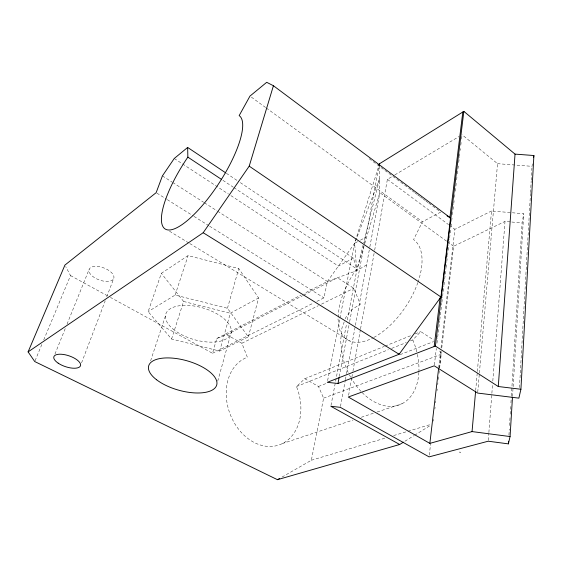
<?xml version="1.0" encoding="UTF-8"?>
<svg xmlns="http://www.w3.org/2000/svg" width="562" height="562" viewBox="0 0 562 562"><rect width="100%" height="100%" fill="white"/><g stroke="black" fill="none" stroke-linecap="round" stroke-linejoin="round"><path stroke-width="0.42" stroke-dasharray="2.81 2.11" d="M519.471 387.647L530.479 193.447M530.528 192.569L531.167 181.196M531.216 180.325L531.912 168.08M512.53 396.358L513.064 387.625M513.12 386.747L523.728 213.75L512.411 212.773M508.926 435.143L509.305 429.031M509.523 425.539L510.015 417.678M510.233 414.187L510.718 406.326M510.935 402.835L511.315 396.723M511.371 395.845L522.119 222.938L523.728 213.75M488.28 440.334L488.814 433.358M488.884 432.487L492.544 384.52M492.811 381.029L504.999 221.421L510.991 221.955M475.67 390.597L477.286 372.283M477.363 371.412L491.525 210.968L511.539 212.696M477.735 392.199L479.323 373.885M479.4 373.013L497.539 163.675L462.069 134.725M338.162 317.249C338.844 299.588 346.852 283.192 356.603 268.798L353.421 258.141L238.042 181.097M429.284 455.136L430.604 443.825M439.414 368.117L441.339 351.58M441.746 348.103L453.59 246.282L504.999 221.421M433.471 421.093L433.674 419.357M434.883 408.946L435.086 407.211M435.585 402.877L435.789 401.142M436.997 390.731L437.201 388.995M437.707 384.654L437.903 382.919M438.311 379.448L438.613 376.849M439.013 373.379L439.519 369.037M439.617 368.173L441.233 354.292L439.112 349.585M438.704 367.681L440.636 351.145M441.044 347.667L454.883 229.324L491.525 210.968M434.356 364.942L436.344 348.44M436.969 343.227L437.594 338.015M437.7 337.144L439.688 320.635M439.793 319.771L441.781 303.262M441.887 302.391L442.512 297.179M442.617 296.315L443.875 285.889M443.98 285.018L444.605 279.806M444.711 278.935L445.961 268.51M446.066 267.645L446.699 262.433M446.797 261.562L447.429 256.349M447.535 255.478L448.054 251.137M448.16 250.266L448.785 245.053M448.89 244.189L449.523 238.976M449.621 238.105L450.148 233.764M450.253 232.893L450.879 227.68M450.984 226.809L451.609 221.597M451.715 220.733L452.031 218.126M452.445 214.649L452.972 210.307M453.077 209.436L453.703 204.224M453.808 203.353L454.124 200.746M454.539 197.276L454.855 194.67M455.269 191.192L455.796 186.851M455.901 185.98L456.211 183.374M456.632 179.896L456.948 177.29M457.363 173.82L457.889 169.471M457.988 168.607L458.304 166.001M458.725 162.523L459.351 157.311M459.456 156.44L459.772 153.833M460.187 150.363L460.397 148.621M460.812 145.151L461.128 142.544M461.55 139.067L461.859 136.461M532.446 163.837L532.01 166.331L497.539 163.675M348.609 395.297L351.714 378.015M351.868 377.158L352.796 371.974M352.957 371.11L360.404 329.648M360.558 328.784L374.517 251.045M374.671 250.181L387.394 179.348L394.117 175.33M340.481 406.474L345.244 380.586M345.405 379.722L346.354 374.545M346.515 373.681L369.691 247.744M369.845 246.88L379.821 192.647L379.505 166.38M339.272 376.603L349.494 322.476M349.662 321.612L364.267 244.287M364.429 243.423L379.146 165.495M330.997 405.406L346.663 323.382M347.309 319.982L356.715 270.694L363.452 243.634M327.618 380.622L339.75 318.991M339.912 318.141L354.65 243.269L378.69 166.289M281.976 477.096L311.355 460.257L323.607 398.149L318.492 386.466L304.794 378.739L296.469 386.558A46.639 35.912 69.9 0 1 280.698 444.338A46.639 35.912 69.9 0 1 230.132 414.159A46.639 35.912 69.9 0 1 247.35 357.235L241.878 343.249L226.697 334.685L216.756 338.514L212.527 353.28L110.433 297.417M316.87 301.38L323.93 297.867L327.407 281.471L354.65 243.269L379.652 178.505L363.663 242.784M248.362 336.849L258.597 297.944L238.773 268.524L188.08 255.626L161.357 273.308L148.129 311.65L171.572 339.026L219.665 351.074L248.362 336.849L227.448 308.264L175.126 295.057L148.129 311.65M217.74 381.127L231.193 332.535M219.665 351.074L230.315 313.252L258.597 297.944M227.448 308.264L238.773 268.524M171.572 339.026L183.605 301.464L161.357 273.308M175.126 295.057L188.08 255.626M150.609 360.811L165.432 315.999M344.211 321.885L341.935 328.053L340.635 340.853L342.195 354.748A53.938 36.116 67.8 0 0 348.307 372.648M345.349 318.802L345.918 317.263L352.233 309.198L360.361 304.33L353.786 288.285L337.509 277.754L303.171 295.394M81.574 362.841L105.213 300.832M106.766 296.757L113.608 278.808A13.137 6.435 20 0 0 97.992 266.507A13.137 6.435 20 0 0 92.737 276.427A13.137 6.435 20 0 0 113.608 278.808M54.964 354.046L65.403 328.173M67.033 324.133L89.21 269.156M35.076 360.748L42.094 343.874M43.766 339.855L70.517 275.577L65.712 266.592M440.748 212.085L422.434 221.744L413.59 239.581A60.064 30.966 -56.5 0 1 418.093 281.843M410.365 340.909L412.803 339.933L420.748 331.601L433.773 340.024M404.893 441.261L413.822 435.712M414.566 435.255L430.935 425.083M394.861 174.887L459.084 136.51M366.522 264.955L356.715 270.694L327.407 281.471L304.035 293.519M357.565 241.702L354.65 243.269L356.715 270.694L379.821 192.647L446.502 241.126M360.474 240.143L365.567 237.41M353.421 258.141L338.387 266.072L229.205 194.515M216.756 338.514L300.916 295.127M226.697 334.685L302.391 295.795M212.527 353.28L313.729 302.939M241.878 343.249L318.324 305.707M321.478 304.154L353.786 288.285M304.794 378.739L384.26 346.431M385.068 346.101L411.019 335.556M415.072 333.905L420.748 331.601M296.469 386.558L388.398 349.712M391.651 348.412L406.298 342.539M318.492 386.466L326.655 383.284M400.116 354.643L433.583 341.591M323.607 398.149L441.233 354.292M282.222 443.643L352.999 420.046M361.324 417.271L373.814 413.105M377.144 411.995L402.125 403.671M311.355 460.257L385.286 438.072M393.681 435.55L407.127 431.518M407.963 431.265L430.647 424.451M511.849 222.032L522.119 222.938M183.605 301.464L230.315 313.252M70.517 275.577L107.363 295.738M169.52 231.228L189.022 243.093M189.773 243.55L350.302 341.19M156.889 193.138L166.542 199.187M167.286 199.65L193.265 215.941M194.009 216.412L208.86 225.72M209.598 226.184L323.93 297.867M162.404 175.899L171.979 182.025M172.717 182.495L203.655 202.292M204.392 202.763L216.918 210.778M217.649 211.249L327.407 281.471M174.241 158.498L228.467 194.038M222.924 180.339L233.153 187.104M233.883 187.589L356.603 268.798M226.36 173.293L237.312 180.606M447.212 241.639L453.59 246.282M251.383 97.135L265.58 107.475M266.29 107.995L422.434 221.744M387.394 179.348L448.553 224.638M449.256 225.165L454.883 229.324M369.164 158.709L411.272 190.104M411.974 190.63L414.075 192.197M414.777 192.724L416.885 194.29M417.587 194.817L419.695 196.384M420.397 196.911L422.498 198.477M423.2 199.004L425.308 200.571M426.01 201.098L428.118 202.664M428.813 203.184L439.344 211.038M337.994 318.942L339.469 329.016A60.064 30.966 -56.5 0 0 373.358 337.678M417.833 282.602A60.064 30.966 -56.5 0 1 374.116 337.277M418.88 372.388A53.938 36.116 67.8 0 1 362.146 392.543M360.973 391.328A53.938 36.116 67.8 0 1 351.138 378.008M350.709 377.264A53.938 36.116 67.8 0 1 348.686 373.428M412.803 339.933A53.938 36.116 67.8 0 1 416.814 351.91M417.397 354.439A53.938 36.116 67.8 0 1 418.922 371.559M172.948 328.974A33.994 16.417 16.2 0 0 229.268 336.392A33.994 16.417 16.2 0 0 192.928 305.861A33.994 16.417 16.2 0 0 172.948 328.974"/><path stroke-width="0.84" d="M512.474 397.236L510.064 436.555L472.052 431.581L429.853 443.383L348.3 397.025L434.25 365.813L477.665 393.07L518.881 398.142L520.918 389.255L533.9 155.526L515.031 154.114L463.847 111.367L379.469 163.781L378.95 165.453M403.404 442.182L399.687 444.493L330.835 406.263L340.326 407.338L429.087 456.878L488.216 441.205L508.385 443.875L508.547 441.254M520.918 389.255L498.283 386.516L515.031 154.114M472.052 431.581L475.593 391.468M429.853 443.383L438.599 368.546M498.283 386.516L435.374 346.052L337.973 383.481L327.281 382.329L399.111 354.264L440.945 296.989L450.555 217.979L273.427 85.726L266.697 82.312L249.964 96.102L239.166 115.617A67.7 20.183 -56.9 0 1 217.789 185.031A67.7 20.183 -56.9 0 1 164.294 228.327A67.7 20.183 -56.9 0 1 187.863 157.135L187.652 147.448L225.629 172.808M435.374 346.052L463.847 111.367M434.152 346.522L440.095 297.881M449.86 217.972L462.814 112.014M533.612 157.191L533.9 155.526M337.973 383.481L339.111 377.46M379.146 165.495L379.469 163.781M508.385 443.875L510.064 436.555M399.687 444.493L277.459 479.688L34.739 361.549L28.1 351.889L203.191 232.731L249.212 166.155L273.427 85.726M28.1 351.889L64.911 265.095L156.152 192.668L162.404 175.899L174.241 158.498L187.652 147.448M277.459 479.688L279.721 478.395M447.05 215.878L450.555 217.979M203.191 232.731L399.111 354.264L398.908 353.856M187.863 157.135L221.463 179.369M249.212 166.155L440.945 296.989M459.835 452.157L460.229 452.551M58.167 363.15A14.05 5.697 18.6 0 0 80.331 366.101A14.05 5.697 18.6 0 0 63.07 354.418A14.05 5.697 18.6 0 0 58.167 363.15M156.552 379.75A35.336 15.272 15.7 0 0 214.937 388.047A35.336 15.272 15.7 0 0 176.524 358.57A35.336 15.272 15.7 0 0 156.552 379.75"/></g></svg>
